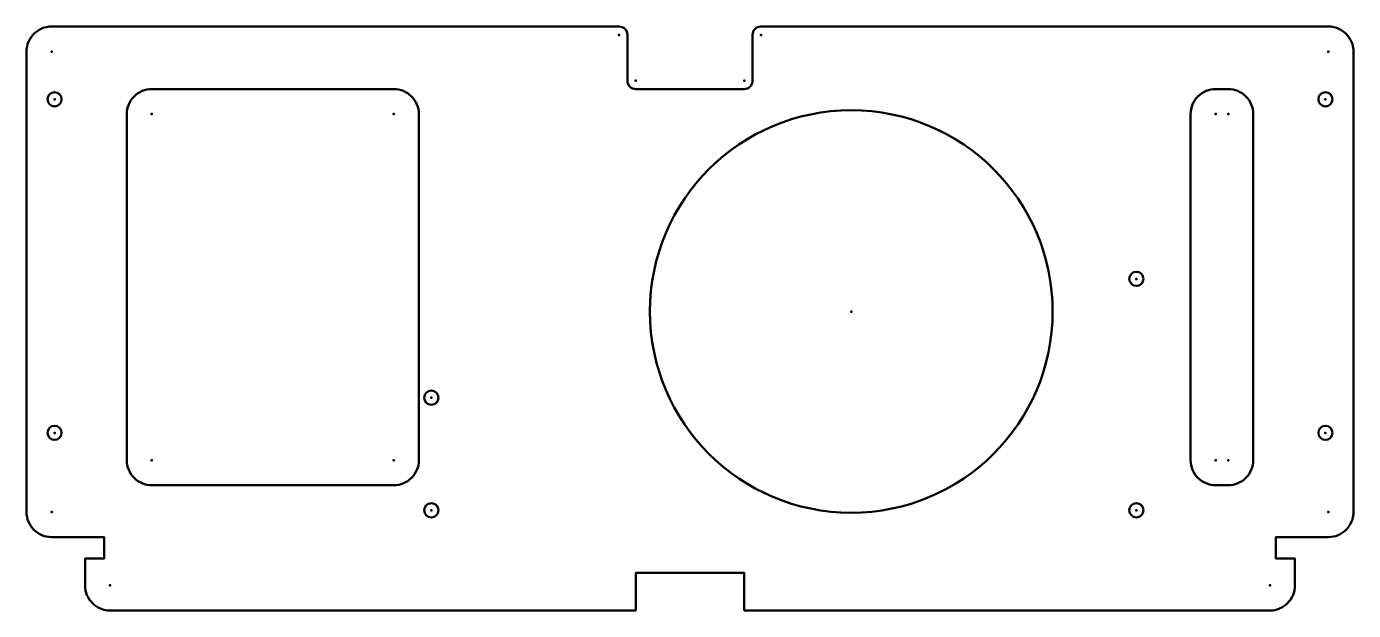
# Model space of a CAD drawing. Header units: millimetres. Extents: x 1 to 319, y 1 to 141.
import ezdxf

# ---------------------------------------------------------------- set-up
doc = ezdxf.new("R2010")
doc.units = ezdxf.units.MM
for name, color, linetype, lineweight in [('IV_ARC_CENTERS', 7, 'Continuous', 50), ('IV_INTERIOR_PROFILES', 7, 'Continuous', 50), ('IV_OUTER_PROFILE', 7, 'Continuous', 50)]:
    doc.layers.add(name, color=color, linetype=linetype, lineweight=lineweight)

msp = doc.modelspace()

# ---------------------------------------------------------------- linework, layer by layer
at = {"layer": 'IV_ARC_CENTERS'}
for p in [(143.27, 139.28), (177.27, 139.28), (7.24, 135.28), (313.3, 135.28), (147.27, 128.28), (173.27, 128.28), (7.96, 123.84), (312.58, 123.84), (31.27, 120.28), (89.27, 120.28), (286.27, 120.28), (289.27, 120.28), (267.27, 80.77), (198.93, 72.94), (98.27, 52.27), (7.96, 43.84), (312.58, 43.84), (31.27, 37.28), (89.27, 37.28), (286.27, 37.28), (289.27, 37.28), (7.24, 24.84), (98.27, 25.27), (267.27, 25.27), (313.3, 24.84), (21.27, 7.24), (299.27, 7.24)]:
    msp.add_point(p, dxfattribs=at)
at = {"layer": 'IV_INTERIOR_PROFILES', "flags": 128}
for points in [[(95.27, 120.28), (95.27, 37.28, -0.414214), (89.27, 31.28), (31.27, 31.28, -0.414214), (25.27, 37.28), (25.27, 120.28, -0.414214), (31.27, 126.28), (89.27, 126.28, -0.414214), (95.27, 120.28)], [(295.27, 120.28), (295.27, 37.28, -0.414214), (289.27, 31.28), (286.27, 31.28, -0.414214), (280.27, 37.28), (280.27, 120.28, -0.414214), (286.27, 126.28), (289.27, 126.28, -0.414214), (295.27, 120.28)]]:
    msp.add_lwpolyline(points, format="xyb", close=True, dxfattribs=at)
at = {"layer": 'IV_INTERIOR_PROFILES'}
for centre, radius in [((7.96, 123.84), 1.7), ((312.58, 123.84), 1.7), ((198.93, 72.94), 48.26), ((267.27, 80.77), 1.7), ((98.27, 52.27), 1.7), ((7.96, 43.84), 1.7), ((312.58, 43.84), 1.7), ((98.27, 25.27), 1.7), ((267.27, 25.27), 1.7)]:
    msp.add_circle(centre, radius, dxfattribs=at)
at = {"layer": 'IV_OUTER_PROFILE', "flags": 128}
msp.add_lwpolyline([(143.27, 141.28, -0.414214), (145.27, 139.28), (145.27, 128.28, 0.414214), (147.27, 126.28), (173.27, 126.28, 0.414214), (175.27, 128.28), (175.27, 139.28, -0.414214), (177.27, 141.28), (313.3, 141.28, -0.414214), (319.3, 135.28), (319.3, 24.84, -0.414214), (313.3, 18.84), (300.7, 18.84), (300.7, 13.67), (305.27, 13.67), (305.27, 7.24, -0.414214), (299.27, 1.24), (173.27, 1.24), (173.27, 10.24), (147.27, 10.24), (147.27, 1.24), (21.27, 1.24, -0.414214), (15.27, 7.24), (15.27, 13.67), (19.84, 13.67), (19.84, 18.84), (7.24, 18.84, -0.414214), (1.24, 24.84), (1.24, 135.28, -0.414214), (7.24, 141.28), (143.27, 141.28)], format="xyb", close=True, dxfattribs=at)

doc.saveas('drawing.dxf')
